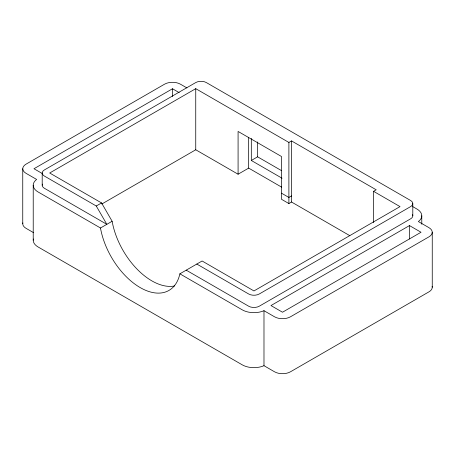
<?xml version="1.0" encoding="UTF-8"?>
<svg xmlns="http://www.w3.org/2000/svg" width="455" height="455" viewBox="0 0 455 455"><rect width="100%" height="100%" fill="white"/><g stroke="black" fill="none" stroke-linecap="round" stroke-linejoin="round"><path stroke-width="0.68" d="M179.179 92.627L172.496 88.765L33.977 168.737L42.48 173.651M373.561 222.597L373.561 191.333L376.211 189.803L291.536 140.919L288.891 142.443L195.747 88.668L49.686 172.997L101.55 202.941L112.135 221.272A57.535 33.215 60 0 0 174.561 285.962M196.805 264.048L248.669 293.993A7.485 4.322 0 0 0 259.253 293.993L410.609 206.61A7.485 4.322 0 0 0 410.609 200.496L206.331 82.56A7.485 4.322 0 0 0 195.747 82.56L44.391 169.942A7.485 4.322 0 0 0 44.391 176.057L96.255 205.996L101.55 202.941M101.852 203.988L195.747 149.78L238.084 174.219L248.669 168.111L281.673 187.164M186.903 87.917L180.43 84.186A11.227 6.484 0 0 0 164.556 84.186L26.037 164.158A11.227 6.484 0 0 0 26.037 173.321L36.622 179.435A16.465 9.504 0 0 0 38.044 191.942L100.487 227.995L112.135 221.272M251.314 138.445L251.314 160.473L257.615 156.833L281.582 170.67M291.536 195.917L288.891 197.442L281.48 193.165M238.084 174.219L238.084 131.444L281.48 156.497L281.48 199.273L288.891 203.556L291.536 202.026L349.827 235.679M100.487 227.995A57.535 33.215 60 0 0 140.18 287.577A57.535 33.215 60 0 0 179.873 273.825L202.1 260.994L253.958 290.938L400.025 206.61L373.561 191.333M409.483 225.589L270.964 305.561L282.504 312.227L421.023 232.255L409.483 225.589L409.483 238.989M412.651 206.564L416.956 209.05A16.465 9.504 0 0 1 418.378 221.562L428.963 227.671A11.227 6.484 0 0 1 428.963 236.839L290.444 316.811A11.227 6.484 0 0 1 274.57 316.811L263.985 310.697A16.465 9.504 0 0 1 242.316 309.878L179.873 273.825M251.314 160.473L282.043 178.212M186.22 270.162L248.669 306.215A7.485 4.322 0 0 0 259.253 306.215L410.609 218.827A7.485 4.322 0 0 0 412.543 214.658M33.681 232.732L26.037 228.319A11.227 6.484 0 0 1 22.847 222.893M33.363 238.977A16.465 9.504 0 0 0 38.044 246.94L242.316 364.876A16.465 9.504 0 0 0 263.985 365.695L274.57 371.809A11.227 6.484 0 0 0 290.444 371.809L428.963 291.837A11.227 6.484 0 0 0 432.153 286.405M96.255 205.996L106.84 224.326L44.391 188.273A7.485 4.322 0 0 1 42.457 184.104M432.25 232.255L432.25 287.253M421.779 215.772L421.779 224.235M412.799 203.55L412.799 215.772M291.536 140.919L291.536 202.026M288.891 142.443L288.891 203.556M263.985 310.697L263.985 365.695M257.615 141.915L257.615 156.833M248.669 137.256L248.669 168.111M195.747 88.668L195.747 149.78M172.496 88.765L172.496 96.523M42.201 172.997L42.201 185.219M33.221 185.219L33.221 240.217M22.75 168.737L22.75 223.735"/></g></svg>
